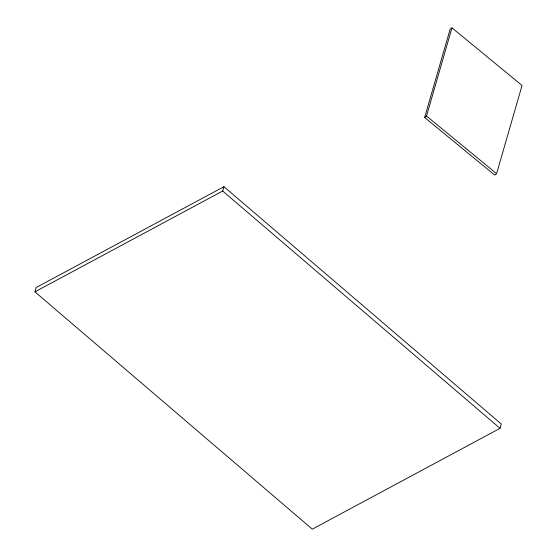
<?xml version="1.0" encoding="UTF-8"?>
<svg xmlns="http://www.w3.org/2000/svg" width="557" height="557" viewBox="0 0 557 557"><rect width="100%" height="100%" fill="white"/><g stroke="black" fill="none" stroke-linecap="round" stroke-linejoin="round"><path stroke-width="0.84" d="M34.945 291.84L36.198 287.516L223.935 186.699L501.293 424.009L500.04 428.333L312.303 529.15L34.945 291.84L222.682 191.023L223.935 186.699M424.643 117.485L450.098 29.284L451.964 27.85L522.055 85.458L496.593 173.659L494.727 175.093L424.643 117.485L426.509 116.051L451.964 27.85M426.509 116.051L496.593 173.659M222.682 191.023L500.04 428.333"/></g></svg>
